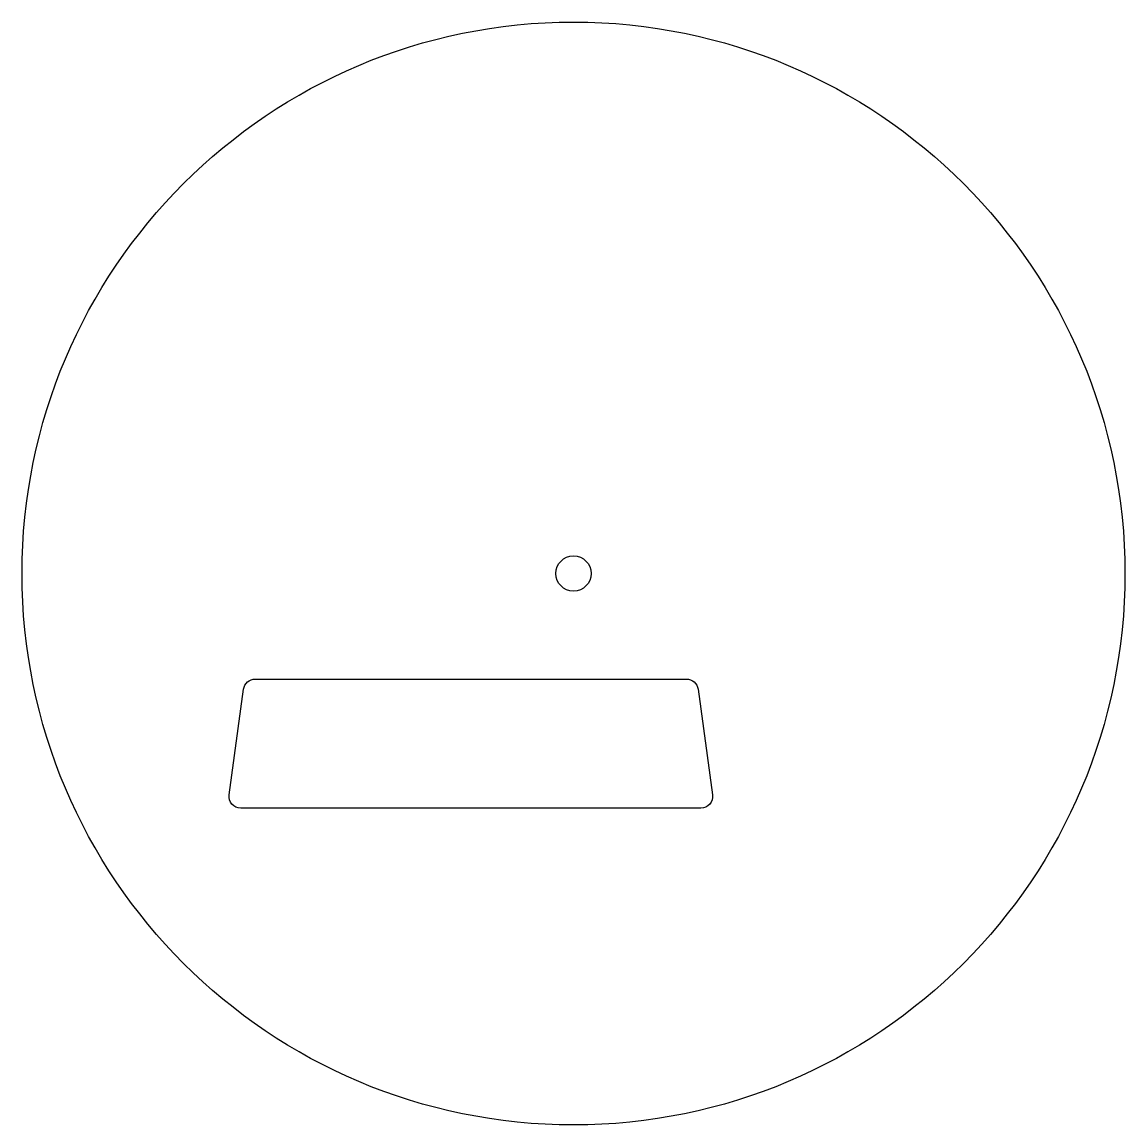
# Model space of a CAD drawing. Header units: millimetres. Extents: x -47 to 47, y -47 to 47.
import ezdxf

# ---------------------------------------------------------------- set-up
doc = ezdxf.new("R2010")
doc.units = ezdxf.units.MM

msp = doc.modelspace()

# ---------------------------------------------------------------- linework, layer by layer
msp.add_lwpolyline([(-27.127, -9), (9.627, -9, -0.375053), (10.618, -9.865), (11.845, -18.865, -0.454489), (10.854, -20), (-28.354, -20, -0.454489), (-29.345, -18.865), (-28.118, -9.865, -0.375053)], format="xyb", close=True)
for radius in [47, 1.5]:
    msp.add_circle((0, 0), radius)

doc.saveas('drawing.dxf')
